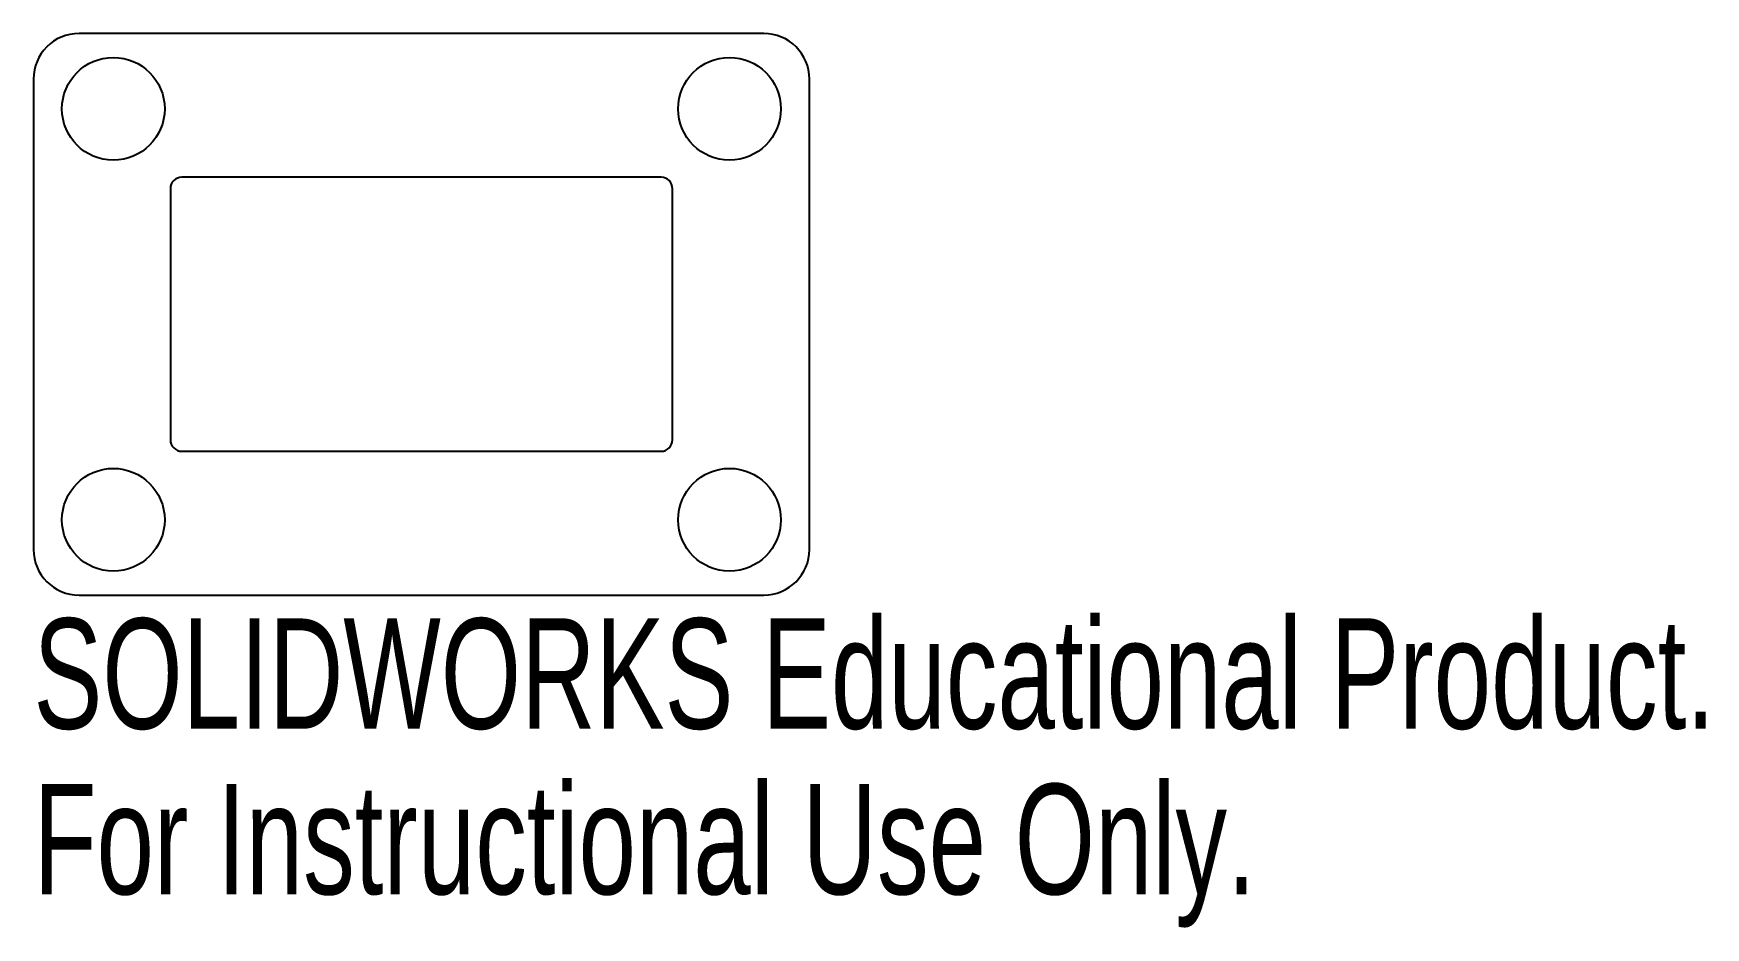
# Model space of a CAD drawing. Header units: millimetres. Extents: x -17 to 56.3, y -26.9 to 12.3.
import ezdxf

# ---------------------------------------------------------------- set-up
doc = ezdxf.new("R2010")
doc.units = ezdxf.units.MM
doc.styles.add('SLDTEXTSTYLE0', font='TXT', dxfattribs={"width": 0.7})

msp = doc.modelspace()

# ---------------------------------------------------------------- linework, layer by layer
at = {"color": 7, "linetype": 'Continuous', "lineweight": 25}
for p, q in [((15, 12.3), (-15, 12.3)), ((-17, 10.3), (-17, -10.3)), ((17, -10.3), (17, 10.3)), ((10.5, 6), (-10.5, 6)), ((-11, 5.5), (-11, -5.5)), ((11, -5.5), (11, 5.5)), ((-10.5, -6), (10.5, -6)), ((-15, -12.3), (15, -12.3))]:
    msp.add_line(p, q, dxfattribs=at)
for centre in [(-13.5, 9), (13.5, 9), (-13.5, -9), (13.5, -9)]:
    msp.add_circle(centre, 2.25, dxfattribs=at)
for centre, radius, start, end in [((-15, 10.3), 2, 90, 180), ((15, 10.3), 2, 0, 90), ((-10.5, 5.5), 0.5, 90, 180), ((10.5, 5.5), 0.5, 0, 90), ((-10.5, -5.5), 0.5, 180, 270), ((10.5, -5.5), 0.5, 270, 0), ((-15, -10.3), 2, 180, 270), ((15, -10.3), 2, 270, 0)]:
    msp.add_arc(centre, radius, start, end, dxfattribs=at)

# ---------------------------------------------------------------- texts
at = {"color": 7, "linetype": 'Continuous', "char_height": 4.83362, "attachment_point": 1, "style": 'SLDTEXTSTYLE0'}
for s, insert in [('SOLIDWORKS Educational Product.', (-17, -13.32)), ('For Instructional Use Only.', (-17, -20.57))]:
    msp.add_mtext(s, dxfattribs=dict(at, insert=insert))

doc.saveas('drawing.dxf')
